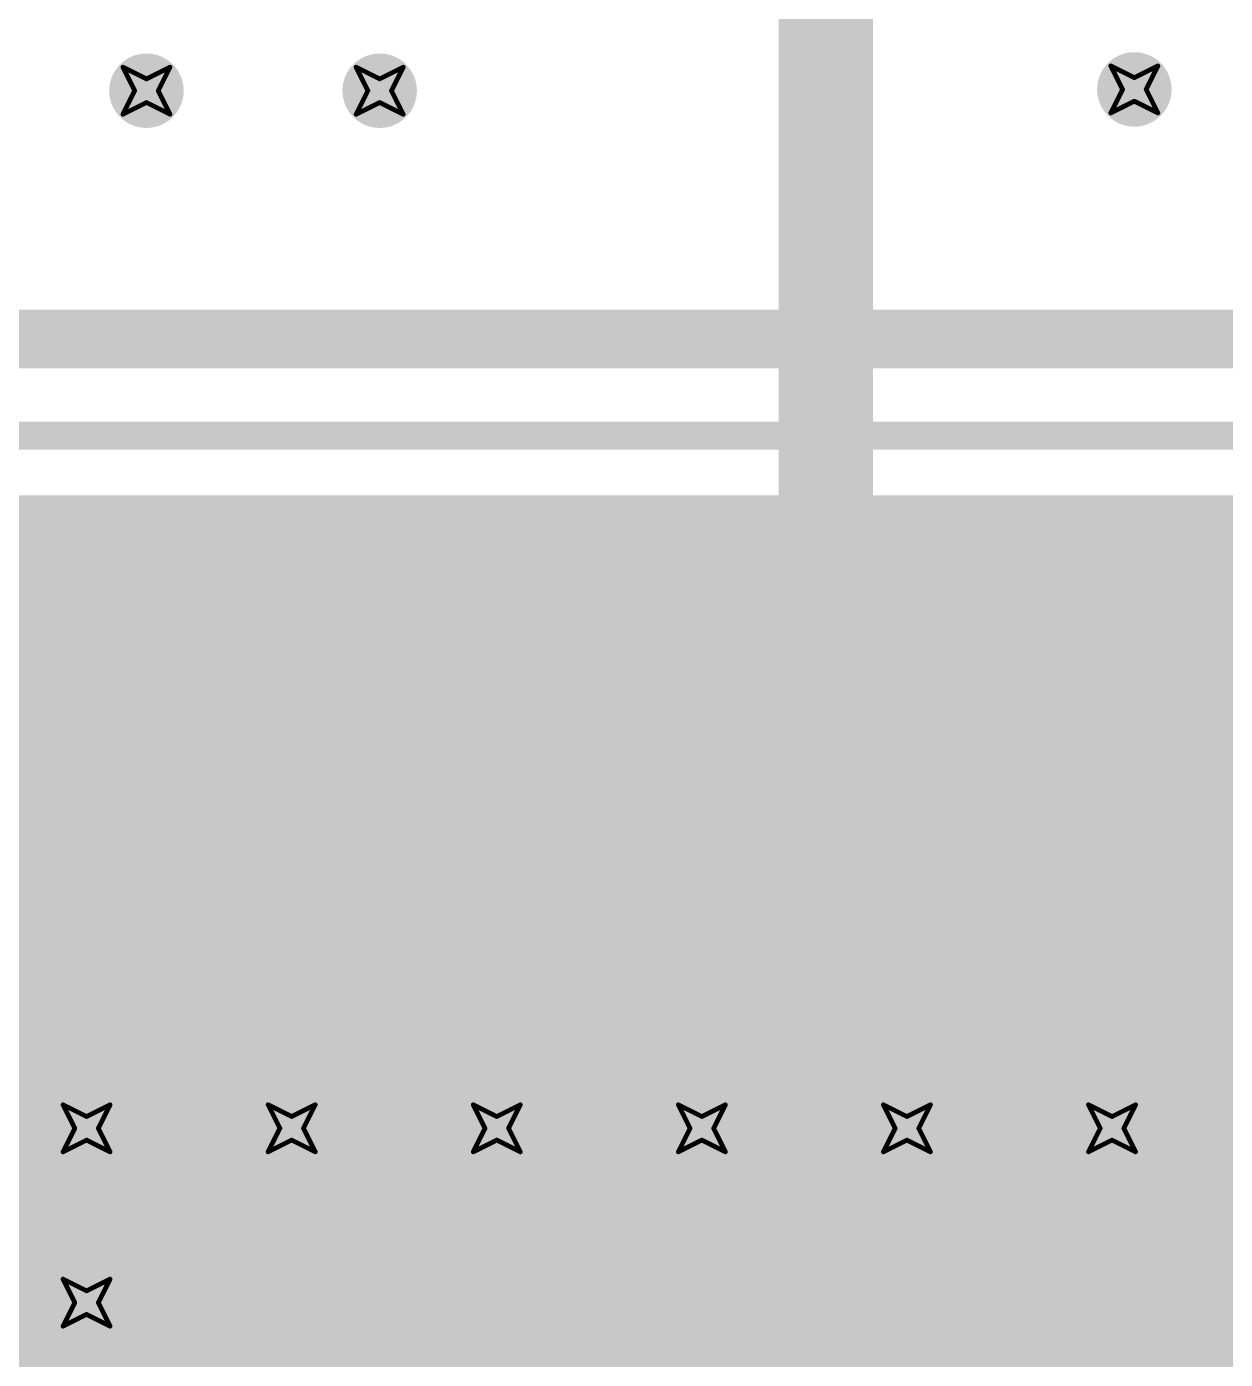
# Model space of a CAD drawing. Header units: inches. Extents: x -11 to 1110, y -7 to 455.
# Drawn here: x 592.4 to 605.32, y 36.78 to 51.15 of the extents above; entities that cross this region are included whole.
import ezdxf

# ---------------------------------------------------------------- set-up
doc = ezdxf.new("R2010")
doc.units = ezdxf.units.IN
for name, color, linetype in [('Bottom Layer', 5, 'Continuous'), ('Bottom Solder', 6, 'Continuous'), ('Drill Drawing', 1, 'Continuous'), ('Top Layer', 1, 'Continuous'), ('Top Solder', 216, 'Continuous'), ('Via Holes', 16, 'Continuous')]:
    doc.layers.add(name, color=color, linetype=linetype)

msp = doc.modelspace()

# ---------------------------------------------------------------- hatches: boundary and pattern name
at = {"layer": 'Bottom Layer'}
h = msp.add_hatch(color=5, dxfattribs=at)
edge = h.paths.add_edge_path()
edge.add_arc((593.6906465, 50.45579952), 0.2999994, 0, 360)
h = msp.add_hatch(color=5, dxfattribs=at)
edge = h.paths.add_edge_path()
edge.add_arc((596.20524396, 50.45579952), 0.2999994, 0, 360)
h = msp.add_hatch(color=5, dxfattribs=at)
edge = h.paths.add_edge_path()
edge.add_arc((604.3421999999999, 50.4698), 0.2999994, 0, 360)
msp.add_hatch(color=5, dxfattribs=at).paths.add_polyline_path([(646.0236, 25.4762), (581.3044, 25.4762), (581.3044, 45.8724), (646.0236, 45.8724)])
h = msp.add_hatch(color=5, dxfattribs=at)
edge = h.paths.add_edge_path()
edge.add_arc((593.04517408, 39.2684), 0.2999994, 0, 360)
h = msp.add_hatch(color=5, dxfattribs=at)
edge = h.paths.add_edge_path()
edge.add_arc((595.2564676, 39.2684), 0.2999994, 0, 360)
h = msp.add_hatch(color=5, dxfattribs=at)
edge = h.paths.add_edge_path()
edge.add_arc((597.46776112, 39.2684), 0.2999994, 0, 360)
h = msp.add_hatch(color=5, dxfattribs=at)
edge = h.paths.add_edge_path()
edge.add_arc((599.67905464, 39.2684), 0.2999994, 0, 360)
h = msp.add_hatch(color=5, dxfattribs=at)
edge = h.paths.add_edge_path()
edge.add_arc((601.8903481599999, 39.2684), 0.2999994, 0, 360)
h = msp.add_hatch(color=5, dxfattribs=at)
edge = h.paths.add_edge_path()
edge.add_arc((604.10164168, 39.2684), 0.2999994, 0, 360)
h = msp.add_hatch(color=5, dxfattribs=at)
edge = h.paths.add_edge_path()
edge.add_arc((593.04517408, 37.3888), 0.2999994, 0, 360)
at = {"layer": 'Bottom Solder'}
h = msp.add_hatch(color=6, dxfattribs=at)
edge = h.paths.add_edge_path()
edge.add_arc((604.3421999999999, 50.4698), 0.4015993999999999, 0, 360)
h = msp.add_hatch(color=6, dxfattribs=at)
edge = h.paths.add_edge_path()
edge.add_arc((593.6906465, 50.45579952), 0.4015993999999999, 0, 360)
h = msp.add_hatch(color=6, dxfattribs=at)
edge = h.paths.add_edge_path()
edge.add_arc((596.20524396, 50.45579952), 0.4015993999999999, 0, 360)
h = msp.add_hatch(color=6, dxfattribs=at)
edge = h.paths.add_edge_path()
edge.add_arc((593.04517408, 39.2684), 0.4015993999999999, 0, 360)
h = msp.add_hatch(color=6, dxfattribs=at)
edge = h.paths.add_edge_path()
edge.add_arc((595.2564676, 39.2684), 0.4015993999999999, 0, 360)
h = msp.add_hatch(color=6, dxfattribs=at)
edge = h.paths.add_edge_path()
edge.add_arc((597.46776112, 39.2684), 0.4015993999999999, 0, 360)
h = msp.add_hatch(color=6, dxfattribs=at)
edge = h.paths.add_edge_path()
edge.add_arc((599.67905464, 39.2684), 0.4015993999999999, 0, 360)
h = msp.add_hatch(color=6, dxfattribs=at)
edge = h.paths.add_edge_path()
edge.add_arc((601.8903481599999, 39.2684), 0.4015993999999999, 0, 360)
h = msp.add_hatch(color=6, dxfattribs=at)
edge = h.paths.add_edge_path()
edge.add_arc((604.10164168, 39.2684), 0.4015993999999999, 0, 360)
h = msp.add_hatch(color=6, dxfattribs=at)
edge = h.paths.add_edge_path()
edge.add_arc((593.04517408, 37.3888), 0.4015993999999999, 0, 360)
at = {"layer": 'Top Layer'}
h = msp.add_hatch(color=1, dxfattribs=at)
edge = h.paths.add_edge_path()
edge.add_arc((593.6906465, 50.45579952), 0.2999994, 0, 360)
h = msp.add_hatch(color=1, dxfattribs=at)
edge = h.paths.add_edge_path()
edge.add_arc((596.20524396, 50.45579952), 0.2999994, 0, 360)
h = msp.add_hatch(color=1, dxfattribs=at)
edge = h.paths.add_edge_path()
edge.add_arc((604.3421999999999, 50.4698), 0.2999994, 0, 360)
msp.add_hatch(color=1, dxfattribs=at).paths.add_polyline_path([(646.0287943, 25.4762), (569.1632, 25.4762), (569.1632, 39.878), (646.0287943, 39.878)])
h = msp.add_hatch(color=1, dxfattribs=at)
edge = h.paths.add_edge_path()
edge.add_arc((593.04517408, 39.2684), 0.2999994, 0, 360)
h = msp.add_hatch(color=1, dxfattribs=at)
edge = h.paths.add_edge_path()
edge.add_arc((595.2564676, 39.2684), 0.2999994, 0, 360)
h = msp.add_hatch(color=1, dxfattribs=at)
edge = h.paths.add_edge_path()
edge.add_arc((597.46776112, 39.2684), 0.2999994, 0, 360)
h = msp.add_hatch(color=1, dxfattribs=at)
edge = h.paths.add_edge_path()
edge.add_arc((599.67905464, 39.2684), 0.2999994, 0, 360)
h = msp.add_hatch(color=1, dxfattribs=at)
edge = h.paths.add_edge_path()
edge.add_arc((601.8903481599999, 39.2684), 0.2999994, 0, 360)
h = msp.add_hatch(color=1, dxfattribs=at)
edge = h.paths.add_edge_path()
edge.add_arc((604.10164168, 39.2684), 0.2999994, 0, 360)
h = msp.add_hatch(color=1, dxfattribs=at)
edge = h.paths.add_edge_path()
edge.add_arc((593.04517408, 37.3888), 0.2999994, 0, 360)
at = {"layer": 'Top Solder'}
h = msp.add_hatch(color=216, dxfattribs=at)
edge = h.paths.add_edge_path()
edge.add_arc((604.3421999999999, 50.4698), 0.4015993999999999, 0, 360)
h = msp.add_hatch(color=216, dxfattribs=at)
edge = h.paths.add_edge_path()
edge.add_arc((593.6906465, 50.45579952), 0.4015993999999999, 0, 360)
h = msp.add_hatch(color=216, dxfattribs=at)
edge = h.paths.add_edge_path()
edge.add_arc((596.20524396, 50.45579952), 0.4015993999999999, 0, 360)
h = msp.add_hatch(color=216, dxfattribs=at)
edge = h.paths.add_edge_path()
edge.add_arc((593.04517408, 39.2684), 0.4015993999999999, 0, 360)
h = msp.add_hatch(color=216, dxfattribs=at)
edge = h.paths.add_edge_path()
edge.add_arc((595.2564676, 39.2684), 0.4015993999999999, 0, 360)
h = msp.add_hatch(color=216, dxfattribs=at)
edge = h.paths.add_edge_path()
edge.add_arc((597.46776112, 39.2684), 0.4015993999999999, 0, 360)
h = msp.add_hatch(color=216, dxfattribs=at)
edge = h.paths.add_edge_path()
edge.add_arc((599.67905464, 39.2684), 0.4015993999999999, 0, 360)
h = msp.add_hatch(color=216, dxfattribs=at)
edge = h.paths.add_edge_path()
edge.add_arc((601.8903481599999, 39.2684), 0.4015993999999999, 0, 360)
h = msp.add_hatch(color=216, dxfattribs=at)
edge = h.paths.add_edge_path()
edge.add_arc((604.10164168, 39.2684), 0.4015993999999999, 0, 360)
h = msp.add_hatch(color=216, dxfattribs=at)
edge = h.paths.add_edge_path()
edge.add_arc((593.04517408, 37.3888), 0.4015993999999999, 0, 360)
at = {"layer": 'Via Holes'}
h = msp.add_hatch(color=7, dxfattribs=at)
edge = h.paths.add_edge_path()
edge.add_arc((593.6906465, 50.45579952), 0.1499997, 0, 360)
h = msp.add_hatch(color=7, dxfattribs=at)
edge = h.paths.add_edge_path()
edge.add_arc((596.20524396, 50.45579952), 0.1499997, 0, 360)
h = msp.add_hatch(color=7, dxfattribs=at)
edge = h.paths.add_edge_path()
edge.add_arc((604.3421999999999, 50.4698), 0.1499997, 0, 360)
h = msp.add_hatch(color=7, dxfattribs=at)
edge = h.paths.add_edge_path()
edge.add_arc((593.04517408, 39.2684), 0.1499997, 0, 360)
h = msp.add_hatch(color=7, dxfattribs=at)
edge = h.paths.add_edge_path()
edge.add_arc((595.2564676, 39.2684), 0.1499997, 0, 360)
h = msp.add_hatch(color=7, dxfattribs=at)
edge = h.paths.add_edge_path()
edge.add_arc((597.46776112, 39.2684), 0.1499997, 0, 360)
h = msp.add_hatch(color=7, dxfattribs=at)
edge = h.paths.add_edge_path()
edge.add_arc((599.67905464, 39.2684), 0.1499997, 0, 360)
h = msp.add_hatch(color=7, dxfattribs=at)
edge = h.paths.add_edge_path()
edge.add_arc((601.8903481599999, 39.2684), 0.1499997, 0, 360)
h = msp.add_hatch(color=7, dxfattribs=at)
edge = h.paths.add_edge_path()
edge.add_arc((604.10164168, 39.2684), 0.1499997, 0, 360)
h = msp.add_hatch(color=7, dxfattribs=at)
edge = h.paths.add_edge_path()
edge.add_arc((593.04517408, 37.3888), 0.1499997, 0, 360)

# ---------------------------------------------------------------- linework, layer by layer
at = {"layer": 'Bottom Layer'}
msp.add_lwpolyline([(601.0147999999999, 39.80179999999999, 1.016, 1.016, 0), (601.0147999999999, 66.24257262, 1.016, 1.016, 0)], format="xyseb", dxfattribs=at)
msp.add_lwpolyline([(600.7608, 39.80179999999999, 0.508, 0.508, 1), (601.2687999999999, 39.80179999999999, 0.508, 0.508, 1)], format="xyseb", close=True, dxfattribs=at)
at = {"layer": 'Drill Drawing'}
for points in [[(593.4366464999999, 50.70979952, 0.0508, 0.0508, 0), (593.6906465, 50.58279951999999, 0.0508, 0.0508, 0)], [(593.4366464999999, 50.70979952, 0.0508, 0.0508, 0), (593.5636465, 50.45579952, 0.0508, 0.0508, 0)], [(593.6906465, 50.58279951999999, 0.0508, 0.0508, 0), (593.9446465, 50.70979952, 0.0508, 0.0508, 0)], [(593.8176464999999, 50.45579952, 0.0508, 0.0508, 0), (593.9446465, 50.70979952, 0.0508, 0.0508, 0)], [(595.95124396, 50.70979952, 0.0508, 0.0508, 0), (596.20524396, 50.58279951999999, 0.0508, 0.0508, 0)], [(595.95124396, 50.70979952, 0.0508, 0.0508, 0), (596.07824396, 50.45579952, 0.0508, 0.0508, 0)], [(596.20524396, 50.58279951999999, 0.0508, 0.0508, 0), (596.45924396, 50.70979952, 0.0508, 0.0508, 0)], [(596.3322439599999, 50.45579952, 0.0508, 0.0508, 0), (596.45924396, 50.70979952, 0.0508, 0.0508, 0)], [(604.0882, 50.7238, 0.0508, 0.0508, 0), (604.3421999999999, 50.59679999999999, 0.0508, 0.0508, 0)], [(604.0882, 50.7238, 0.0508, 0.0508, 0), (604.2152, 50.4698, 0.0508, 0.0508, 0)], [(604.3421999999999, 50.59679999999999, 0.0508, 0.0508, 0), (604.5962, 50.7238, 0.0508, 0.0508, 0)], [(604.4691999999999, 50.4698, 0.0508, 0.0508, 0), (604.5962, 50.7238, 0.0508, 0.0508, 0)], [(593.4366464999999, 50.20179951999999, 0.0508, 0.0508, 0), (593.5636465, 50.45579952, 0.0508, 0.0508, 0)], [(593.8176464999999, 50.45579952, 0.0508, 0.0508, 0), (593.9446465, 50.20179951999999, 0.0508, 0.0508, 0)], [(595.95124396, 50.20179951999999, 0.0508, 0.0508, 0), (596.07824396, 50.45579952, 0.0508, 0.0508, 0)], [(596.3322439599999, 50.45579952, 0.0508, 0.0508, 0), (596.45924396, 50.20179951999999, 0.0508, 0.0508, 0)], [(604.0882, 50.2158, 0.0508, 0.0508, 0), (604.2152, 50.4698, 0.0508, 0.0508, 0)], [(604.4691999999999, 50.4698, 0.0508, 0.0508, 0), (604.5962, 50.2158, 0.0508, 0.0508, 0)], [(593.4366464999999, 50.20179951999999, 0.0508, 0.0508, 0), (593.6906465, 50.32879952, 0.0508, 0.0508, 0)], [(593.6906465, 50.32879952, 0.0508, 0.0508, 0), (593.9446465, 50.20179951999999, 0.0508, 0.0508, 0)], [(595.95124396, 50.20179951999999, 0.0508, 0.0508, 0), (596.20524396, 50.32879952, 0.0508, 0.0508, 0)], [(596.20524396, 50.32879952, 0.0508, 0.0508, 0), (596.45924396, 50.20179951999999, 0.0508, 0.0508, 0)], [(604.0882, 50.2158, 0.0508, 0.0508, 0), (604.3421999999999, 50.3428, 0.0508, 0.0508, 0)], [(604.3421999999999, 50.3428, 0.0508, 0.0508, 0), (604.5962, 50.2158, 0.0508, 0.0508, 0)], [(592.7911740799999, 39.5224, 0.0508, 0.0508, 0), (593.04517408, 39.3954, 0.0508, 0.0508, 0)], [(592.7911740799999, 39.5224, 0.0508, 0.0508, 0), (592.91817408, 39.2684, 0.0508, 0.0508, 0)], [(593.04517408, 39.3954, 0.0508, 0.0508, 0), (593.29917408, 39.5224, 0.0508, 0.0508, 0)], [(593.17217408, 39.2684, 0.0508, 0.0508, 0), (593.29917408, 39.5224, 0.0508, 0.0508, 0)], [(595.0024676, 39.5224, 0.0508, 0.0508, 0), (595.2564676, 39.3954, 0.0508, 0.0508, 0)], [(595.0024676, 39.5224, 0.0508, 0.0508, 0), (595.1294676, 39.2684, 0.0508, 0.0508, 0)], [(595.2564676, 39.3954, 0.0508, 0.0508, 0), (595.5104676, 39.5224, 0.0508, 0.0508, 0)], [(595.3834676, 39.2684, 0.0508, 0.0508, 0), (595.5104676, 39.5224, 0.0508, 0.0508, 0)], [(597.21376112, 39.5224, 0.0508, 0.0508, 0), (597.46776112, 39.3954, 0.0508, 0.0508, 0)], [(597.21376112, 39.5224, 0.0508, 0.0508, 0), (597.34076112, 39.2684, 0.0508, 0.0508, 0)], [(597.46776112, 39.3954, 0.0508, 0.0508, 0), (597.72176112, 39.5224, 0.0508, 0.0508, 0)], [(597.5947611199999, 39.2684, 0.0508, 0.0508, 0), (597.72176112, 39.5224, 0.0508, 0.0508, 0)], [(599.42505464, 39.5224, 0.0508, 0.0508, 0), (599.67905464, 39.3954, 0.0508, 0.0508, 0)], [(599.42505464, 39.5224, 0.0508, 0.0508, 0), (599.5520546399999, 39.2684, 0.0508, 0.0508, 0)], [(599.67905464, 39.3954, 0.0508, 0.0508, 0), (599.9330546399999, 39.5224, 0.0508, 0.0508, 0)], [(599.80605464, 39.2684, 0.0508, 0.0508, 0), (599.9330546399999, 39.5224, 0.0508, 0.0508, 0)], [(601.63634816, 39.5224, 0.0508, 0.0508, 0), (601.8903481599999, 39.3954, 0.0508, 0.0508, 0)], [(601.63634816, 39.5224, 0.0508, 0.0508, 0), (601.76334816, 39.2684, 0.0508, 0.0508, 0)], [(601.8903481599999, 39.3954, 0.0508, 0.0508, 0), (602.1443481599999, 39.5224, 0.0508, 0.0508, 0)], [(602.01734816, 39.2684, 0.0508, 0.0508, 0), (602.1443481599999, 39.5224, 0.0508, 0.0508, 0)], [(603.8476416799999, 39.5224, 0.0508, 0.0508, 0), (604.10164168, 39.3954, 0.0508, 0.0508, 0)], [(603.8476416799999, 39.5224, 0.0508, 0.0508, 0), (603.97464168, 39.2684, 0.0508, 0.0508, 0)], [(604.10164168, 39.3954, 0.0508, 0.0508, 0), (604.35564168, 39.5224, 0.0508, 0.0508, 0)], [(604.2286416799999, 39.2684, 0.0508, 0.0508, 0), (604.35564168, 39.5224, 0.0508, 0.0508, 0)], [(592.7911740799999, 39.0144, 0.0508, 0.0508, 0), (592.91817408, 39.2684, 0.0508, 0.0508, 0)], [(593.17217408, 39.2684, 0.0508, 0.0508, 0), (593.29917408, 39.0144, 0.0508, 0.0508, 0)], [(595.0024676, 39.0144, 0.0508, 0.0508, 0), (595.1294676, 39.2684, 0.0508, 0.0508, 0)], [(595.3834676, 39.2684, 0.0508, 0.0508, 0), (595.5104676, 39.0144, 0.0508, 0.0508, 0)], [(597.21376112, 39.0144, 0.0508, 0.0508, 0), (597.34076112, 39.2684, 0.0508, 0.0508, 0)], [(597.5947611199999, 39.2684, 0.0508, 0.0508, 0), (597.72176112, 39.0144, 0.0508, 0.0508, 0)], [(599.42505464, 39.0144, 0.0508, 0.0508, 0), (599.5520546399999, 39.2684, 0.0508, 0.0508, 0)], [(599.80605464, 39.2684, 0.0508, 0.0508, 0), (599.9330546399999, 39.0144, 0.0508, 0.0508, 0)], [(601.63634816, 39.0144, 0.0508, 0.0508, 0), (601.76334816, 39.2684, 0.0508, 0.0508, 0)], [(602.01734816, 39.2684, 0.0508, 0.0508, 0), (602.1443481599999, 39.0144, 0.0508, 0.0508, 0)], [(603.8476416799999, 39.0144, 0.0508, 0.0508, 0), (603.97464168, 39.2684, 0.0508, 0.0508, 0)], [(604.2286416799999, 39.2684, 0.0508, 0.0508, 0), (604.35564168, 39.0144, 0.0508, 0.0508, 0)], [(592.7911740799999, 39.0144, 0.0508, 0.0508, 0), (593.04517408, 39.1414, 0.0508, 0.0508, 0)], [(593.04517408, 39.1414, 0.0508, 0.0508, 0), (593.29917408, 39.0144, 0.0508, 0.0508, 0)], [(595.0024676, 39.0144, 0.0508, 0.0508, 0), (595.2564676, 39.1414, 0.0508, 0.0508, 0)], [(595.2564676, 39.1414, 0.0508, 0.0508, 0), (595.5104676, 39.0144, 0.0508, 0.0508, 0)], [(597.21376112, 39.0144, 0.0508, 0.0508, 0), (597.46776112, 39.1414, 0.0508, 0.0508, 0)], [(597.46776112, 39.1414, 0.0508, 0.0508, 0), (597.72176112, 39.0144, 0.0508, 0.0508, 0)], [(599.42505464, 39.0144, 0.0508, 0.0508, 0), (599.67905464, 39.1414, 0.0508, 0.0508, 0)], [(599.67905464, 39.1414, 0.0508, 0.0508, 0), (599.9330546399999, 39.0144, 0.0508, 0.0508, 0)], [(601.63634816, 39.0144, 0.0508, 0.0508, 0), (601.8903481599999, 39.1414, 0.0508, 0.0508, 0)], [(601.8903481599999, 39.1414, 0.0508, 0.0508, 0), (602.1443481599999, 39.0144, 0.0508, 0.0508, 0)], [(603.8476416799999, 39.0144, 0.0508, 0.0508, 0), (604.10164168, 39.1414, 0.0508, 0.0508, 0)], [(604.10164168, 39.1414, 0.0508, 0.0508, 0), (604.35564168, 39.0144, 0.0508, 0.0508, 0)], [(592.7911740799999, 37.64279999999999, 0.0508, 0.0508, 0), (593.04517408, 37.5158, 0.0508, 0.0508, 0)], [(592.7911740799999, 37.64279999999999, 0.0508, 0.0508, 0), (592.91817408, 37.3888, 0.0508, 0.0508, 0)], [(593.04517408, 37.5158, 0.0508, 0.0508, 0), (593.29917408, 37.64279999999999, 0.0508, 0.0508, 0)], [(593.17217408, 37.3888, 0.0508, 0.0508, 0), (593.29917408, 37.64279999999999, 0.0508, 0.0508, 0)], [(592.7911740799999, 37.1348, 0.0508, 0.0508, 0), (592.91817408, 37.3888, 0.0508, 0.0508, 0)], [(593.17217408, 37.3888, 0.0508, 0.0508, 0), (593.29917408, 37.1348, 0.0508, 0.0508, 0)], [(592.7911740799999, 37.1348, 0.0508, 0.0508, 0), (593.04517408, 37.2618, 0.0508, 0.0508, 0)], [(593.04517408, 37.2618, 0.0508, 0.0508, 0), (593.29917408, 37.1348, 0.0508, 0.0508, 0)]]:
    msp.add_lwpolyline(points, format="xyseb", dxfattribs=at)
for points in [[(593.4239464999999, 50.70979952, 0.0254, 0.0254, 1), (593.4493465, 50.70979952, 0.0254, 0.0254, 1)], [(593.4239464999999, 50.70979952, 0.0254, 0.0254, 1), (593.4493465, 50.70979952, 0.0254, 0.0254, 1)], [(593.9319465, 50.70979952, 0.0254, 0.0254, 1), (593.9573465, 50.70979952, 0.0254, 0.0254, 1)], [(593.9319465, 50.70979952, 0.0254, 0.0254, 1), (593.9573465, 50.70979952, 0.0254, 0.0254, 1)], [(595.93854396, 50.70979952, 0.0254, 0.0254, 1), (595.9639439599999, 50.70979952, 0.0254, 0.0254, 1)], [(595.93854396, 50.70979952, 0.0254, 0.0254, 1), (595.9639439599999, 50.70979952, 0.0254, 0.0254, 1)], [(596.44654396, 50.70979952, 0.0254, 0.0254, 1), (596.47194396, 50.70979952, 0.0254, 0.0254, 1)], [(596.44654396, 50.70979952, 0.0254, 0.0254, 1), (596.47194396, 50.70979952, 0.0254, 0.0254, 1)], [(604.0754999999999, 50.7238, 0.0254, 0.0254, 1), (604.1009, 50.7238, 0.0254, 0.0254, 1)], [(604.0754999999999, 50.7238, 0.0254, 0.0254, 1), (604.1009, 50.7238, 0.0254, 0.0254, 1)], [(604.5835, 50.7238, 0.0254, 0.0254, 1), (604.6089, 50.7238, 0.0254, 0.0254, 1)], [(604.5835, 50.7238, 0.0254, 0.0254, 1), (604.6089, 50.7238, 0.0254, 0.0254, 1)], [(593.6779465, 50.58279951999999, 0.0254, 0.0254, 1), (593.7033465, 50.58279951999999, 0.0254, 0.0254, 1)], [(593.6779465, 50.58279951999999, 0.0254, 0.0254, 1), (593.7033465, 50.58279951999999, 0.0254, 0.0254, 1)], [(596.19254396, 50.58279951999999, 0.0254, 0.0254, 1), (596.21794396, 50.58279951999999, 0.0254, 0.0254, 1)], [(596.19254396, 50.58279951999999, 0.0254, 0.0254, 1), (596.21794396, 50.58279951999999, 0.0254, 0.0254, 1)], [(604.3294999999999, 50.59679999999999, 0.0254, 0.0254, 1), (604.3549, 50.59679999999999, 0.0254, 0.0254, 1)], [(604.3294999999999, 50.59679999999999, 0.0254, 0.0254, 1), (604.3549, 50.59679999999999, 0.0254, 0.0254, 1)], [(593.5509464999999, 50.45579952, 0.0254, 0.0254, 1), (593.5763465, 50.45579952, 0.0254, 0.0254, 1)], [(593.5509464999999, 50.45579952, 0.0254, 0.0254, 1), (593.5763465, 50.45579952, 0.0254, 0.0254, 1)], [(593.8049465, 50.45579952, 0.0254, 0.0254, 1), (593.8303464999999, 50.45579952, 0.0254, 0.0254, 1)], [(593.8049465, 50.45579952, 0.0254, 0.0254, 1), (593.8303464999999, 50.45579952, 0.0254, 0.0254, 1)], [(596.06554396, 50.45579952, 0.0254, 0.0254, 1), (596.09094396, 50.45579952, 0.0254, 0.0254, 1)], [(596.06554396, 50.45579952, 0.0254, 0.0254, 1), (596.09094396, 50.45579952, 0.0254, 0.0254, 1)], [(596.3195439599999, 50.45579952, 0.0254, 0.0254, 1), (596.34494396, 50.45579952, 0.0254, 0.0254, 1)], [(596.3195439599999, 50.45579952, 0.0254, 0.0254, 1), (596.34494396, 50.45579952, 0.0254, 0.0254, 1)], [(604.2025, 50.4698, 0.0254, 0.0254, 1), (604.2279, 50.4698, 0.0254, 0.0254, 1)], [(604.2025, 50.4698, 0.0254, 0.0254, 1), (604.2279, 50.4698, 0.0254, 0.0254, 1)], [(604.4565, 50.4698, 0.0254, 0.0254, 1), (604.4819, 50.4698, 0.0254, 0.0254, 1)], [(604.4565, 50.4698, 0.0254, 0.0254, 1), (604.4819, 50.4698, 0.0254, 0.0254, 1)], [(593.6779465, 50.32879952, 0.0254, 0.0254, 1), (593.7033465, 50.32879952, 0.0254, 0.0254, 1)], [(593.6779465, 50.32879952, 0.0254, 0.0254, 1), (593.7033465, 50.32879952, 0.0254, 0.0254, 1)], [(596.19254396, 50.32879952, 0.0254, 0.0254, 1), (596.21794396, 50.32879952, 0.0254, 0.0254, 1)], [(596.19254396, 50.32879952, 0.0254, 0.0254, 1), (596.21794396, 50.32879952, 0.0254, 0.0254, 1)], [(604.3294999999999, 50.3428, 0.0254, 0.0254, 1), (604.3549, 50.3428, 0.0254, 0.0254, 1)], [(604.3294999999999, 50.3428, 0.0254, 0.0254, 1), (604.3549, 50.3428, 0.0254, 0.0254, 1)], [(593.4239464999999, 50.20179951999999, 0.0254, 0.0254, 1), (593.4493465, 50.20179951999999, 0.0254, 0.0254, 1)], [(593.4239464999999, 50.20179951999999, 0.0254, 0.0254, 1), (593.4493465, 50.20179951999999, 0.0254, 0.0254, 1)], [(593.9319465, 50.20179951999999, 0.0254, 0.0254, 1), (593.9573465, 50.20179951999999, 0.0254, 0.0254, 1)], [(593.9319465, 50.20179951999999, 0.0254, 0.0254, 1), (593.9573465, 50.20179951999999, 0.0254, 0.0254, 1)], [(595.93854396, 50.20179951999999, 0.0254, 0.0254, 1), (595.9639439599999, 50.20179951999999, 0.0254, 0.0254, 1)], [(595.93854396, 50.20179951999999, 0.0254, 0.0254, 1), (595.9639439599999, 50.20179951999999, 0.0254, 0.0254, 1)], [(596.44654396, 50.20179951999999, 0.0254, 0.0254, 1), (596.47194396, 50.20179951999999, 0.0254, 0.0254, 1)], [(596.44654396, 50.20179951999999, 0.0254, 0.0254, 1), (596.47194396, 50.20179951999999, 0.0254, 0.0254, 1)], [(604.0754999999999, 50.2158, 0.0254, 0.0254, 1), (604.1009, 50.2158, 0.0254, 0.0254, 1)], [(604.0754999999999, 50.2158, 0.0254, 0.0254, 1), (604.1009, 50.2158, 0.0254, 0.0254, 1)], [(604.5835, 50.2158, 0.0254, 0.0254, 1), (604.6089, 50.2158, 0.0254, 0.0254, 1)], [(604.5835, 50.2158, 0.0254, 0.0254, 1), (604.6089, 50.2158, 0.0254, 0.0254, 1)], [(592.77847408, 39.5224, 0.0254, 0.0254, 1), (592.8038740799999, 39.5224, 0.0254, 0.0254, 1)], [(592.77847408, 39.5224, 0.0254, 0.0254, 1), (592.8038740799999, 39.5224, 0.0254, 0.0254, 1)], [(593.28647408, 39.5224, 0.0254, 0.0254, 1), (593.31187408, 39.5224, 0.0254, 0.0254, 1)], [(593.28647408, 39.5224, 0.0254, 0.0254, 1), (593.31187408, 39.5224, 0.0254, 0.0254, 1)], [(594.9897675999999, 39.5224, 0.0254, 0.0254, 1), (595.0151675999999, 39.5224, 0.0254, 0.0254, 1)], [(594.9897675999999, 39.5224, 0.0254, 0.0254, 1), (595.0151675999999, 39.5224, 0.0254, 0.0254, 1)], [(595.4977676, 39.5224, 0.0254, 0.0254, 1), (595.5231676, 39.5224, 0.0254, 0.0254, 1)], [(595.4977676, 39.5224, 0.0254, 0.0254, 1), (595.5231676, 39.5224, 0.0254, 0.0254, 1)], [(597.20106112, 39.5224, 0.0254, 0.0254, 1), (597.22646112, 39.5224, 0.0254, 0.0254, 1)], [(597.20106112, 39.5224, 0.0254, 0.0254, 1), (597.22646112, 39.5224, 0.0254, 0.0254, 1)], [(597.70906112, 39.5224, 0.0254, 0.0254, 1), (597.73446112, 39.5224, 0.0254, 0.0254, 1)], [(597.70906112, 39.5224, 0.0254, 0.0254, 1), (597.73446112, 39.5224, 0.0254, 0.0254, 1)], [(599.41235464, 39.5224, 0.0254, 0.0254, 1), (599.43775464, 39.5224, 0.0254, 0.0254, 1)], [(599.41235464, 39.5224, 0.0254, 0.0254, 1), (599.43775464, 39.5224, 0.0254, 0.0254, 1)], [(599.92035464, 39.5224, 0.0254, 0.0254, 1), (599.9457546399999, 39.5224, 0.0254, 0.0254, 1)], [(599.92035464, 39.5224, 0.0254, 0.0254, 1), (599.9457546399999, 39.5224, 0.0254, 0.0254, 1)], [(601.6236481599999, 39.5224, 0.0254, 0.0254, 1), (601.64904816, 39.5224, 0.0254, 0.0254, 1)], [(601.6236481599999, 39.5224, 0.0254, 0.0254, 1), (601.64904816, 39.5224, 0.0254, 0.0254, 1)], [(602.13164816, 39.5224, 0.0254, 0.0254, 1), (602.1570481599999, 39.5224, 0.0254, 0.0254, 1)], [(602.13164816, 39.5224, 0.0254, 0.0254, 1), (602.1570481599999, 39.5224, 0.0254, 0.0254, 1)], [(603.8349416799999, 39.5224, 0.0254, 0.0254, 1), (603.86034168, 39.5224, 0.0254, 0.0254, 1)], [(603.8349416799999, 39.5224, 0.0254, 0.0254, 1), (603.86034168, 39.5224, 0.0254, 0.0254, 1)], [(604.34294168, 39.5224, 0.0254, 0.0254, 1), (604.36834168, 39.5224, 0.0254, 0.0254, 1)], [(604.34294168, 39.5224, 0.0254, 0.0254, 1), (604.36834168, 39.5224, 0.0254, 0.0254, 1)], [(593.0324740799999, 39.3954, 0.0254, 0.0254, 1), (593.0578740799999, 39.3954, 0.0254, 0.0254, 1)], [(593.0324740799999, 39.3954, 0.0254, 0.0254, 1), (593.0578740799999, 39.3954, 0.0254, 0.0254, 1)], [(595.2437676, 39.3954, 0.0254, 0.0254, 1), (595.2691676, 39.3954, 0.0254, 0.0254, 1)], [(595.2437676, 39.3954, 0.0254, 0.0254, 1), (595.2691676, 39.3954, 0.0254, 0.0254, 1)], [(597.45506112, 39.3954, 0.0254, 0.0254, 1), (597.48046112, 39.3954, 0.0254, 0.0254, 1)], [(597.45506112, 39.3954, 0.0254, 0.0254, 1), (597.48046112, 39.3954, 0.0254, 0.0254, 1)], [(599.6663546399999, 39.3954, 0.0254, 0.0254, 1), (599.69175464, 39.3954, 0.0254, 0.0254, 1)], [(599.6663546399999, 39.3954, 0.0254, 0.0254, 1), (599.69175464, 39.3954, 0.0254, 0.0254, 1)], [(601.8776481599999, 39.3954, 0.0254, 0.0254, 1), (601.90304816, 39.3954, 0.0254, 0.0254, 1)], [(601.8776481599999, 39.3954, 0.0254, 0.0254, 1), (601.90304816, 39.3954, 0.0254, 0.0254, 1)], [(604.08894168, 39.3954, 0.0254, 0.0254, 1), (604.1143416799999, 39.3954, 0.0254, 0.0254, 1)], [(604.08894168, 39.3954, 0.0254, 0.0254, 1), (604.1143416799999, 39.3954, 0.0254, 0.0254, 1)], [(592.90547408, 39.2684, 0.0254, 0.0254, 1), (592.93087408, 39.2684, 0.0254, 0.0254, 1)], [(592.90547408, 39.2684, 0.0254, 0.0254, 1), (592.93087408, 39.2684, 0.0254, 0.0254, 1)], [(593.15947408, 39.2684, 0.0254, 0.0254, 1), (593.18487408, 39.2684, 0.0254, 0.0254, 1)], [(593.15947408, 39.2684, 0.0254, 0.0254, 1), (593.18487408, 39.2684, 0.0254, 0.0254, 1)], [(595.1167676, 39.2684, 0.0254, 0.0254, 1), (595.1421675999999, 39.2684, 0.0254, 0.0254, 1)], [(595.1167676, 39.2684, 0.0254, 0.0254, 1), (595.1421675999999, 39.2684, 0.0254, 0.0254, 1)], [(595.3707675999999, 39.2684, 0.0254, 0.0254, 1), (595.3961676, 39.2684, 0.0254, 0.0254, 1)], [(595.3707675999999, 39.2684, 0.0254, 0.0254, 1), (595.3961676, 39.2684, 0.0254, 0.0254, 1)], [(597.3280611199999, 39.2684, 0.0254, 0.0254, 1), (597.35346112, 39.2684, 0.0254, 0.0254, 1)], [(597.3280611199999, 39.2684, 0.0254, 0.0254, 1), (597.35346112, 39.2684, 0.0254, 0.0254, 1)], [(597.5820611199999, 39.2684, 0.0254, 0.0254, 1), (597.60746112, 39.2684, 0.0254, 0.0254, 1)], [(597.5820611199999, 39.2684, 0.0254, 0.0254, 1), (597.60746112, 39.2684, 0.0254, 0.0254, 1)], [(599.5393546399999, 39.2684, 0.0254, 0.0254, 1), (599.56475464, 39.2684, 0.0254, 0.0254, 1)], [(599.5393546399999, 39.2684, 0.0254, 0.0254, 1), (599.56475464, 39.2684, 0.0254, 0.0254, 1)], [(599.79335464, 39.2684, 0.0254, 0.0254, 1), (599.81875464, 39.2684, 0.0254, 0.0254, 1)], [(599.79335464, 39.2684, 0.0254, 0.0254, 1), (599.81875464, 39.2684, 0.0254, 0.0254, 1)], [(601.75064816, 39.2684, 0.0254, 0.0254, 1), (601.77604816, 39.2684, 0.0254, 0.0254, 1)], [(601.75064816, 39.2684, 0.0254, 0.0254, 1), (601.77604816, 39.2684, 0.0254, 0.0254, 1)], [(602.00464816, 39.2684, 0.0254, 0.0254, 1), (602.03004816, 39.2684, 0.0254, 0.0254, 1)], [(602.00464816, 39.2684, 0.0254, 0.0254, 1), (602.03004816, 39.2684, 0.0254, 0.0254, 1)], [(603.9619416799999, 39.2684, 0.0254, 0.0254, 1), (603.98734168, 39.2684, 0.0254, 0.0254, 1)], [(603.9619416799999, 39.2684, 0.0254, 0.0254, 1), (603.98734168, 39.2684, 0.0254, 0.0254, 1)], [(604.21594168, 39.2684, 0.0254, 0.0254, 1), (604.24134168, 39.2684, 0.0254, 0.0254, 1)], [(604.21594168, 39.2684, 0.0254, 0.0254, 1), (604.24134168, 39.2684, 0.0254, 0.0254, 1)], [(593.0324740799999, 39.1414, 0.0254, 0.0254, 1), (593.0578740799999, 39.1414, 0.0254, 0.0254, 1)], [(593.0324740799999, 39.1414, 0.0254, 0.0254, 1), (593.0578740799999, 39.1414, 0.0254, 0.0254, 1)], [(595.2437676, 39.1414, 0.0254, 0.0254, 1), (595.2691676, 39.1414, 0.0254, 0.0254, 1)], [(595.2437676, 39.1414, 0.0254, 0.0254, 1), (595.2691676, 39.1414, 0.0254, 0.0254, 1)], [(597.45506112, 39.1414, 0.0254, 0.0254, 1), (597.48046112, 39.1414, 0.0254, 0.0254, 1)], [(597.45506112, 39.1414, 0.0254, 0.0254, 1), (597.48046112, 39.1414, 0.0254, 0.0254, 1)], [(599.6663546399999, 39.1414, 0.0254, 0.0254, 1), (599.69175464, 39.1414, 0.0254, 0.0254, 1)], [(599.6663546399999, 39.1414, 0.0254, 0.0254, 1), (599.69175464, 39.1414, 0.0254, 0.0254, 1)], [(601.8776481599999, 39.1414, 0.0254, 0.0254, 1), (601.90304816, 39.1414, 0.0254, 0.0254, 1)], [(601.8776481599999, 39.1414, 0.0254, 0.0254, 1), (601.90304816, 39.1414, 0.0254, 0.0254, 1)], [(604.08894168, 39.1414, 0.0254, 0.0254, 1), (604.1143416799999, 39.1414, 0.0254, 0.0254, 1)], [(604.08894168, 39.1414, 0.0254, 0.0254, 1), (604.1143416799999, 39.1414, 0.0254, 0.0254, 1)], [(592.77847408, 39.0144, 0.0254, 0.0254, 1), (592.8038740799999, 39.0144, 0.0254, 0.0254, 1)], [(592.77847408, 39.0144, 0.0254, 0.0254, 1), (592.8038740799999, 39.0144, 0.0254, 0.0254, 1)], [(593.28647408, 39.0144, 0.0254, 0.0254, 1), (593.31187408, 39.0144, 0.0254, 0.0254, 1)], [(593.28647408, 39.0144, 0.0254, 0.0254, 1), (593.31187408, 39.0144, 0.0254, 0.0254, 1)], [(594.9897675999999, 39.0144, 0.0254, 0.0254, 1), (595.0151675999999, 39.0144, 0.0254, 0.0254, 1)], [(594.9897675999999, 39.0144, 0.0254, 0.0254, 1), (595.0151675999999, 39.0144, 0.0254, 0.0254, 1)], [(595.4977676, 39.0144, 0.0254, 0.0254, 1), (595.5231676, 39.0144, 0.0254, 0.0254, 1)], [(595.4977676, 39.0144, 0.0254, 0.0254, 1), (595.5231676, 39.0144, 0.0254, 0.0254, 1)], [(597.20106112, 39.0144, 0.0254, 0.0254, 1), (597.22646112, 39.0144, 0.0254, 0.0254, 1)], [(597.20106112, 39.0144, 0.0254, 0.0254, 1), (597.22646112, 39.0144, 0.0254, 0.0254, 1)], [(597.70906112, 39.0144, 0.0254, 0.0254, 1), (597.73446112, 39.0144, 0.0254, 0.0254, 1)], [(597.70906112, 39.0144, 0.0254, 0.0254, 1), (597.73446112, 39.0144, 0.0254, 0.0254, 1)], [(599.41235464, 39.0144, 0.0254, 0.0254, 1), (599.43775464, 39.0144, 0.0254, 0.0254, 1)], [(599.41235464, 39.0144, 0.0254, 0.0254, 1), (599.43775464, 39.0144, 0.0254, 0.0254, 1)], [(599.92035464, 39.0144, 0.0254, 0.0254, 1), (599.9457546399999, 39.0144, 0.0254, 0.0254, 1)], [(599.92035464, 39.0144, 0.0254, 0.0254, 1), (599.9457546399999, 39.0144, 0.0254, 0.0254, 1)], [(601.6236481599999, 39.0144, 0.0254, 0.0254, 1), (601.64904816, 39.0144, 0.0254, 0.0254, 1)], [(601.6236481599999, 39.0144, 0.0254, 0.0254, 1), (601.64904816, 39.0144, 0.0254, 0.0254, 1)], [(602.13164816, 39.0144, 0.0254, 0.0254, 1), (602.1570481599999, 39.0144, 0.0254, 0.0254, 1)], [(602.13164816, 39.0144, 0.0254, 0.0254, 1), (602.1570481599999, 39.0144, 0.0254, 0.0254, 1)], [(603.8349416799999, 39.0144, 0.0254, 0.0254, 1), (603.86034168, 39.0144, 0.0254, 0.0254, 1)], [(603.8349416799999, 39.0144, 0.0254, 0.0254, 1), (603.86034168, 39.0144, 0.0254, 0.0254, 1)], [(604.34294168, 39.0144, 0.0254, 0.0254, 1), (604.36834168, 39.0144, 0.0254, 0.0254, 1)], [(604.34294168, 39.0144, 0.0254, 0.0254, 1), (604.36834168, 39.0144, 0.0254, 0.0254, 1)], [(592.77847408, 37.64279999999999, 0.0254, 0.0254, 1), (592.8038740799999, 37.64279999999999, 0.0254, 0.0254, 1)], [(592.77847408, 37.64279999999999, 0.0254, 0.0254, 1), (592.8038740799999, 37.64279999999999, 0.0254, 0.0254, 1)], [(593.28647408, 37.64279999999999, 0.0254, 0.0254, 1), (593.31187408, 37.64279999999999, 0.0254, 0.0254, 1)], [(593.28647408, 37.64279999999999, 0.0254, 0.0254, 1), (593.31187408, 37.64279999999999, 0.0254, 0.0254, 1)], [(593.0324740799999, 37.5158, 0.0254, 0.0254, 1), (593.0578740799999, 37.5158, 0.0254, 0.0254, 1)], [(593.0324740799999, 37.5158, 0.0254, 0.0254, 1), (593.0578740799999, 37.5158, 0.0254, 0.0254, 1)], [(592.90547408, 37.3888, 0.0254, 0.0254, 1), (592.93087408, 37.3888, 0.0254, 0.0254, 1)], [(592.90547408, 37.3888, 0.0254, 0.0254, 1), (592.93087408, 37.3888, 0.0254, 0.0254, 1)], [(593.15947408, 37.3888, 0.0254, 0.0254, 1), (593.18487408, 37.3888, 0.0254, 0.0254, 1)], [(593.15947408, 37.3888, 0.0254, 0.0254, 1), (593.18487408, 37.3888, 0.0254, 0.0254, 1)], [(593.0324740799999, 37.2618, 0.0254, 0.0254, 1), (593.0578740799999, 37.2618, 0.0254, 0.0254, 1)], [(593.0324740799999, 37.2618, 0.0254, 0.0254, 1), (593.0578740799999, 37.2618, 0.0254, 0.0254, 1)], [(592.77847408, 37.1348, 0.0254, 0.0254, 1), (592.8038740799999, 37.1348, 0.0254, 0.0254, 1)], [(592.77847408, 37.1348, 0.0254, 0.0254, 1), (592.8038740799999, 37.1348, 0.0254, 0.0254, 1)], [(593.28647408, 37.1348, 0.0254, 0.0254, 1), (593.31187408, 37.1348, 0.0254, 0.0254, 1)], [(593.28647408, 37.1348, 0.0254, 0.0254, 1), (593.31187408, 37.1348, 0.0254, 0.0254, 1)]]:
    msp.add_lwpolyline(points, format="xyseb", close=True, dxfattribs=at)
at = {"layer": 'Top Layer'}
for points in [[(211.82802694, 47.77873349999999, 0.635, 0.635, 0), (641.1722, 47.7787716, 0.635, 0.635, 0)], [(197.71904068, 46.7367874, 0.3048, 0.3048, 0), (678.34036036, 46.7367874, 0.3048, 0.3048, 0)], [(197.33614838, 45.94235668, 0.3048, 0.3048, 0), (678.18624332, 45.94235668, 0.3048, 0.3048, 0)], [(196.94372854, 45.20108308, 0.3048, 0.3048, 0), (677.41449226, 45.20108308, 0.3048, 0.3048, 0)], [(196.33329542, 44.44893828, 0.3048, 0.3048, 0), (673.34180292, 44.44893828, 0.3048, 0.3048, 0)], [(195.9356, 43.688, 0.3048, 0.3048, 0), (670.9118281, 43.688, 0.3048, 0.3048, 0)], [(195.57374652, 42.93225348, 0.3048, 0.3048, 0), (670.5462560599999, 42.93225348, 0.3048, 0.3048, 0)], [(185.64878796, 42.21461204, 0.3048, 0.3048, 0), (670.0642478799999, 42.21461204, 0.3048, 0.3048, 0)], [(183.12548084, 41.514141, 0.3048, 0.3048, 0), (669.65675568, 41.514141, 0.3048, 0.3048, 0)]]:
    msp.add_lwpolyline(points, format="xyseb", dxfattribs=at)

doc.saveas('drawing.dxf')
